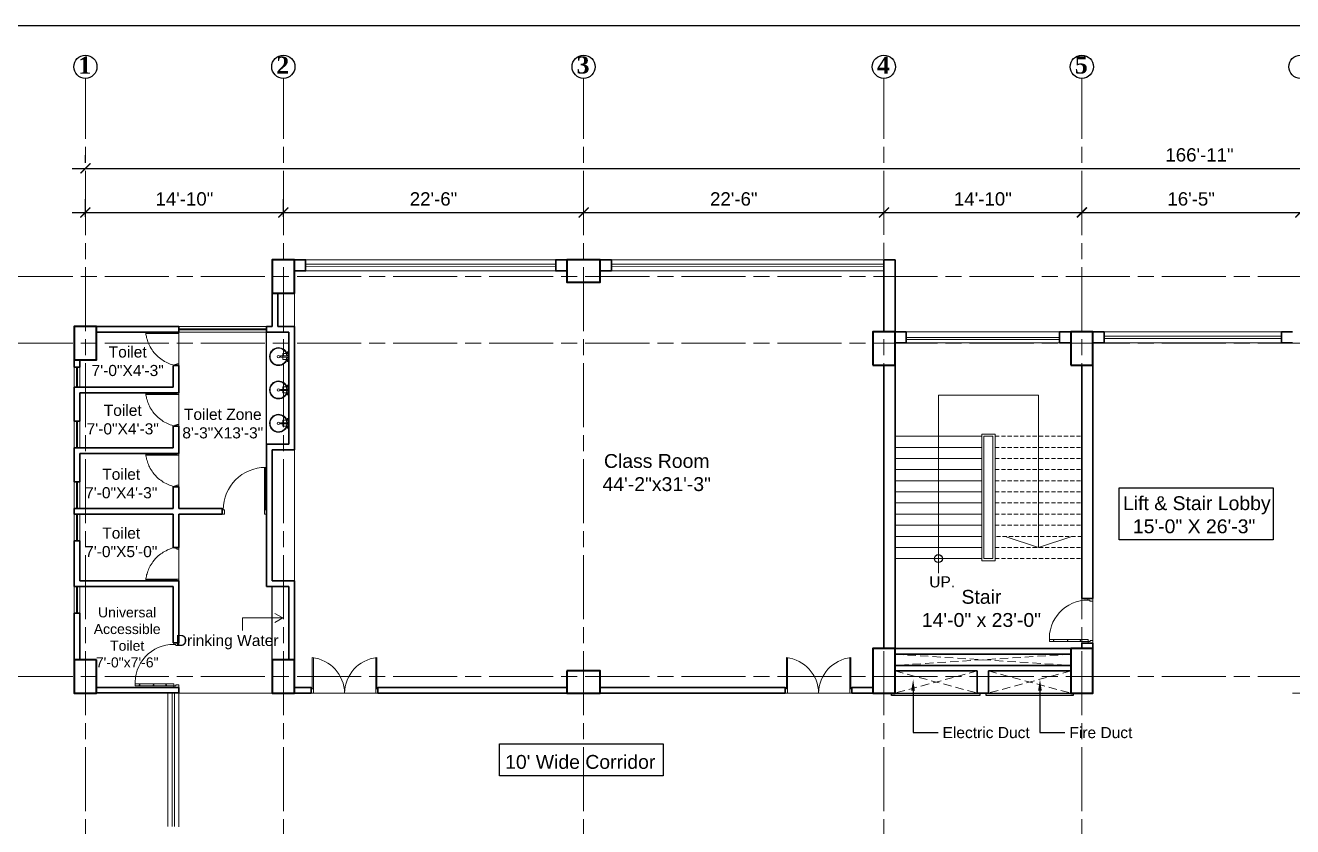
# Model space of a CAD drawing. Header units: inches. Extents: x -12 to 20935469, y -1604 to 24729220.
# Drawn here: x 20855962 to 20857101, y 24715172 to 24715893 of the extents above; entities that cross this region are included whole.
import ezdxf
from ezdxf import colors
from ezdxf.entities.mleader import LeaderData, LeaderLine
from ezdxf.math import Vec2, Vec3

# ---------------------------------------------------------------- set-up
doc = ezdxf.new("R2010")
doc.units = ezdxf.units.IN
doc.header["$LTSCALE"] = 0.03
doc.header["$MEASUREMENT"] = 0
doc.header["$PDMODE"] = 32
doc.header["$PDSIZE"] = 15
doc.linetypes.add('ACAD_ISO08W100', pattern=[36, 24, -3, 6, -3])
doc.linetypes.add('DASHED2', pattern=[0.375, 0.25, -0.125])
for name, color, linetype, lineweight in [('column', 1, 'Continuous', 40), ('Dim Line', 252, 'Continuous', 13), ('Door', 7, 'Continuous', 18), ('Dot', 253, 'Continuous', 0), ('Gas', 21, 'Continuous', 5), ('Glass Line', 252, 'Continuous', 9), ('Grid Line', 252, 'Continuous', 18), ('Hatch', 253, 'Continuous', 15), ('Main Wall', 7, 'Continuous', 30), ('RAIL', 23, 'Continuous', 13), ('STAIR', 46, 'Continuous', 15), ('TOILET FIXTURE', 142, 'Continuous', 5), ('wind.', 150, 'Continuous', 20)]:
    doc.layers.add(name, color=color, linetype=linetype, lineweight=lineweight)
doc.layers.add('FUR', color=251, linetype='Continuous')
doc.layers.add('TEXT', color=7, linetype='Continuous')
doc.styles.add('2', font='swisscl.ttf')
doc.styles.add('RomanS', font='arial.ttf', dxfattribs={"height": 12})
doc.styles.get("Standard").update_dxf_attribs({"font": 'timesbd.ttf'})
doc.dimstyles.new('Aec_Arch_I', dxfattribs={"dimscale": 96, "dimtxt": 12, "dimasz": 0.09375, "dimexe": 0.125, "dimexo": 0.125, "dimgap": 0.0625, "dimtad": 1, "dimdec": 0, "dimzin": 3, "dimdsep": 46, "dimlunit": 4, "dimtxsty": 'RomanS', "dimblk1": 'ARCHTICK', "dimblk2": 'ARCHTICK', "dimsah": 1, "dimcen": 0.09375, "dimdle": 0.125, "dimadec": 0, "dimazin": 0, "dimtfac": 0.75, "dimtdec": 0, "dimtmove": 2, "dimatfit": 3, "dimldrblk": 'ARCHTICK', "dimfxl": 1, "dimfrac": 1, "dimtolj": 1, "dimtzin": 0, "dimarcsym": 0})

# ---------------------------------------------------------------- blocks, each defined once
blk = doc.blocks.new('_ArchTick')
at = {"color": 0, "linetype": 'ByBlock', "lineweight": 35, "const_width": 0.15}
blk.add_lwpolyline([(-0.5, -0.5), (0.5, 0.5)], dxfattribs=at)
blk = doc.blocks.new('*D14')
at = {"layer": 'Defpoints', "color": 0, "transparency": 16777216}
for p in [(20831126.2792098, 24724578.16655627), (20830948.30879143, 24724562.26584816), (20831126.2792098, 24724562.26584816)]:
    blk.add_point(p, dxfattribs=at)
at = {"layer": 'Dim Line', "color": 0, "lineweight": -2, "transparency": 16777216}
for p, q in [((20830948.30879143, 24724574.26584816), (20830948.30879143, 24724590.16655627)), ((20831126.2792098, 24724574.26584816), (20831126.2792098, 24724590.16655627)), ((20830936.30879143, 24724578.16655627), (20831138.2792098, 24724578.16655627))]:
    blk.add_line(p, q, dxfattribs=at)
at = {"layer": 'Dim Line', "color": 0, "lineweight": -2, "transparency": 16777216, "xscale": 9, "yscale": 9, "zscale": 9, "rotation": 180}
blk.add_blockref('_ArchTick', (20830948.30879143, 24724578.16655627), dxfattribs=at)
at = {"layer": 'Dim Line', "color": 0, "lineweight": -2, "transparency": 16777216, "xscale": 9, "yscale": 9, "zscale": 9}
blk.add_blockref('_ArchTick', (20831126.2792098, 24724578.16655627), dxfattribs=at)
at = {"layer": 'Dim Line', "color": 0, "transparency": 16777216, "insert": (20831037.29400062, 24724590.29343212), "char_height": 12, "attachment_point": 5, "style": 'RomanS'}
blk.add_mtext('\\A1;14\'-10"', dxfattribs=at)
blk = doc.blocks.new('*D7')
at = {"layer": 'Defpoints', "color": 0, "transparency": 16777216}
for p in [(20831396.27940053, 24724578.16655627), (20831396.27940053, 24724578.16655627), (20831126.2792098, 24724562.26584816)]:
    blk.add_point(p, dxfattribs=at)
at = {"layer": 'Dim Line', "color": 0, "lineweight": -2, "transparency": 16777216}
for p, q in [((20831126.2792098, 24724574.26584816), (20831126.2792098, 24724590.16655627)), ((20831114.2792098, 24724578.16655627), (20831408.27940053, 24724578.16655627))]:
    blk.add_line(p, q, dxfattribs=at)
at = {"layer": 'Dim Line', "color": 0, "lineweight": -2, "transparency": 16777216, "xscale": 9, "yscale": 9, "zscale": 9, "rotation": 180}
blk.add_blockref('_ArchTick', (20831126.2792098, 24724578.16655627), dxfattribs=at)
at = {"layer": 'Dim Line', "color": 0, "lineweight": -2, "transparency": 16777216, "xscale": 9, "yscale": 9, "zscale": 9}
blk.add_blockref('_ArchTick', (20831396.27940053, 24724578.16655627), dxfattribs=at)
at = {"layer": 'Dim Line', "color": 0, "transparency": 16777216, "insert": (20831261.27930516, 24724590.29343212), "char_height": 12, "attachment_point": 5, "style": 'RomanS'}
blk.add_mtext('\\A1;22\'-6"', dxfattribs=at)
blk = doc.blocks.new('*D8')
at = {"layer": 'Defpoints', "color": 0, "transparency": 16777216}
for p in [(20831396.27940053, 24724578.16655627), (20831666.2795913, 24724578.16655627), (20831666.2795913, 24724578.16655627)]:
    blk.add_point(p, dxfattribs=at)
at = {"layer": 'Dim Line', "color": 0, "lineweight": -2, "transparency": 16777216}
blk.add_line((20831384.27940053, 24724578.16655627), (20831678.2795913, 24724578.16655627), dxfattribs=at)
at = {"layer": 'Dim Line', "color": 0, "lineweight": -2, "transparency": 16777216, "xscale": 9, "yscale": 9, "zscale": 9, "rotation": 180}
blk.add_blockref('_ArchTick', (20831396.27940053, 24724578.16655627), dxfattribs=at)
at = {"layer": 'Dim Line', "color": 0, "lineweight": -2, "transparency": 16777216, "xscale": 9, "yscale": 9, "zscale": 9}
blk.add_blockref('_ArchTick', (20831666.2795913, 24724578.16655627), dxfattribs=at)
at = {"layer": 'Dim Line', "color": 0, "transparency": 16777216, "insert": (20831531.27949591, 24724590.29343212), "char_height": 12, "attachment_point": 5, "style": 'RomanS'}
blk.add_mtext('\\A1;22\'-6"', dxfattribs=at)
blk = doc.blocks.new('*D9')
at = {"layer": 'Defpoints', "color": 0, "transparency": 16777216}
for p in [(20831666.2795913, 24724578.16655627), (20831844.25000967, 24724578.16655627), (20831844.25000967, 24724578.16655627)]:
    blk.add_point(p, dxfattribs=at)
at = {"layer": 'Dim Line', "color": 0, "lineweight": -2, "transparency": 16777216}
blk.add_line((20831654.2795913, 24724578.16655627), (20831856.25000967, 24724578.16655627), dxfattribs=at)
at = {"layer": 'Dim Line', "color": 0, "lineweight": -2, "transparency": 16777216, "xscale": 9, "yscale": 9, "zscale": 9, "rotation": 180}
blk.add_blockref('_ArchTick', (20831666.2795913, 24724578.16655627), dxfattribs=at)
at = {"layer": 'Dim Line', "color": 0, "lineweight": -2, "transparency": 16777216, "xscale": 9, "yscale": 9, "zscale": 9}
blk.add_blockref('_ArchTick', (20831844.25000967, 24724578.16655627), dxfattribs=at)
at = {"layer": 'Dim Line', "color": 0, "transparency": 16777216, "insert": (20831755.26480048, 24724590.29343212), "char_height": 12, "attachment_point": 5, "style": 'RomanS'}
blk.add_mtext('\\A1;14\'-10"', dxfattribs=at)
blk = doc.blocks.new('*D21')
at = {"layer": 'Defpoints', "color": 0, "transparency": 16777216}
for p in [(20831844.25000967, 24724578.16655627), (20832040.77920983, 24724578.16655627), (20832040.77920983, 24724578.16655627)]:
    blk.add_point(p, dxfattribs=at)
at = {"layer": 'Dim Line', "color": 0, "lineweight": -2, "transparency": 16777216}
for p, q in [((20831832.25000967, 24724578.16655627), (20832052.77920983, 24724578.16655627)), ((20831844.25000967, 24724566.16655627), (20831844.25000967, 24724566.16655627)), ((20832040.77920983, 24724566.16655627), (20832040.77920983, 24724566.16655627))]:
    blk.add_line(p, q, dxfattribs=at)
at = {"layer": 'Dim Line', "color": 0, "lineweight": -2, "transparency": 16777216, "xscale": 9, "yscale": 9, "zscale": 9, "rotation": 180}
blk.add_blockref('_ArchTick', (20831844.25000967, 24724578.16655627), dxfattribs=at)
at = {"layer": 'Dim Line', "color": 0, "lineweight": -2, "transparency": 16777216, "xscale": 9, "yscale": 9, "zscale": 9}
blk.add_blockref('_ArchTick', (20832040.77920983, 24724578.16655627), dxfattribs=at)
at = {"layer": 'Dim Line', "color": 0, "transparency": 16777216, "insert": (20831942.51460975, 24724590.29343212), "char_height": 12, "attachment_point": 5, "style": 'RomanS'}
blk.add_mtext('\\A1;16\'-5"', dxfattribs=at)
blk = doc.blocks.new('*D22')
at = {"layer": 'Defpoints', "color": 0, "transparency": 16777216}
for p in [(20832040.77920983, 24724578.16655627), (20832166.78192559, 24724578.16655627), (20832166.78192559, 24724578.16655626)]:
    blk.add_point(p, dxfattribs=at)
at = {"layer": 'Dim Line', "color": 0, "lineweight": -2, "transparency": 16777216}
for p, q in [((20832028.77920983, 24724578.16655626), (20832178.78192559, 24724578.16655626)), ((20832040.77920983, 24724566.16655627), (20832040.77920983, 24724566.16655626)), ((20832166.78192559, 24724566.16655627), (20832166.78192559, 24724566.16655626))]:
    blk.add_line(p, q, dxfattribs=at)
at = {"layer": 'Dim Line', "color": 0, "lineweight": -2, "transparency": 16777216, "xscale": 9, "yscale": 9, "zscale": 9, "rotation": 180}
blk.add_blockref('_ArchTick', (20832040.77920983, 24724578.16655626), dxfattribs=at)
at = {"layer": 'Dim Line', "color": 0, "lineweight": -2, "transparency": 16777216, "xscale": 9, "yscale": 9, "zscale": 9}
blk.add_blockref('_ArchTick', (20832166.78192559, 24724578.16655626), dxfattribs=at)
at = {"layer": 'Dim Line', "color": 0, "transparency": 16777216, "insert": (20832103.78056771, 24724590.29343211), "char_height": 12, "attachment_point": 5, "style": 'RomanS'}
blk.add_mtext('\\A1;10\'-6"', dxfattribs=at)
blk = doc.blocks.new('*D13')
at = {"layer": 'Defpoints', "color": 0, "transparency": 16777216}
for p in [(20832951.75234396, 24724617.81282169), (20830948.30879143, 24724610.74819624), (20832951.75234396, 24724610.74819624)]:
    blk.add_point(p, dxfattribs=at)
at = {"layer": 'Dim Line', "color": 0, "lineweight": -2, "transparency": 16777216}
for p, q in [((20830948.30879143, 24724622.74819624), (20830948.30879143, 24724629.81282169)), ((20832951.75234396, 24724622.74819624), (20832951.75234396, 24724629.81282169)), ((20830936.30879143, 24724617.81282169), (20832963.75234396, 24724617.81282169))]:
    blk.add_line(p, q, dxfattribs=at)
at = {"layer": 'Dim Line', "color": 0, "lineweight": -2, "transparency": 16777216, "xscale": 9, "yscale": 9, "zscale": 9, "rotation": 180}
blk.add_blockref('_ArchTick', (20830948.30879143, 24724617.81282169), dxfattribs=at)
at = {"layer": 'Dim Line', "color": 0, "lineweight": -2, "transparency": 16777216, "xscale": 9, "yscale": 9, "zscale": 9}
blk.add_blockref('_ArchTick', (20832951.75234396, 24724617.81282169), dxfattribs=at)
at = {"layer": 'Dim Line', "color": 0, "transparency": 16777216, "insert": (20831950.03056769, 24724629.93969755), "char_height": 12, "attachment_point": 5, "style": 'RomanS'}
blk.add_mtext('\\A1;166\'-11"', dxfattribs=at)
blk = doc.blocks.new('A$C36295410')
at = {"layer": 'Door'}
for p, q in [((0.9999989662828739, 3.999999464715074), (0.9999989662828739, 31.99999946471507)), ((1.999998966282874, -5.352849257178605e-07), (1.999998966282874, 31.98213662398211)), ((57.99999896628287, -5.352849257178605e-07), (57.99999896628287, 31.98213662398211)), ((58.99999896628287, 3.999999464715074), (58.99999896628287, 31.99999946471507)), ((0.9999989662828739, 4.999999464715074), (-1.033717126119882e-06, 4.999999464715074)), ((1.999998966282874, 3.999999464715074), (0.9999989662824191, 3.999999464715074)), ((57.99999896628287, 3.999999464715074), (58.99999896628287, 3.999999464715074)), ((58.99999896628287, 4.999999464715074), (59.99999896628287, 4.999999464715074)), ((1.999998966282874, -5.352849257178605e-07), (-1.033717126119882e-06, -5.352849257178605e-07)), ((57.99999896628287, -5.352849257178605e-07), (59.99999896628287, -5.352849257178605e-07))]:
    blk.add_line(p, q, dxfattribs=at)
for centre, radius, start, end in [((-2.525154211056361, -0.3352956022481521), 32.52688137512273, 0.590629401232551, 83.77825723032326), ((62.52515214360983, -0.3352956022372382), 32.52688137511065, 96.22174276965781, 179.4093705987648)]:
    blk.add_arc(centre, radius, start, end, dxfattribs=at)
blk = doc.blocks.new('Door_45')
at = {"layer": 'Door'}
for p, q in [((1.499446089358273, 4.966720660065755), (1.499446089358273, 43.96672066006575)), ((1.499446089358273, 40.02726910408236), (2.249446089358273, 40.02726910408236)), ((2.249446089358273, 40.02726910408236), (2.249446089358273, 39.52726910408236)), ((2.249446089358273, 39.52726910408236), (2.749446089591103, 39.52726910408236)), ((2.749446089591103, 39.52726910408236), (2.749446089591103, 40.02726910408236)), ((2.749446089591103, 40.02726910408236), (3.499446089358273, 40.02726910408236)), ((3.499446089358273, 44.03189280286006), (3.499446089358273, 4.966720660065755)), ((1.499446089358273, 25.76575365659081), (2.249446089358273, 25.76575365659081)), ((2.249446089358273, 25.76575365659081), (2.249446089358273, 25.26575365659081)), ((2.749446089591103, 25.76575365659081), (3.499446089358273, 25.76575365659081)), ((2.749446089591103, 25.26575365659081), (2.749446089591103, 25.76575365659081)), ((2.249446089358273, 25.26575365659081), (2.749446089591103, 25.26575365659081)), ((2.249446089358273, 12.56961937076411), (2.249446089358273, 13.06961937076411)), ((2.249446089358273, 13.06961937076411), (2.749446089591103, 13.06961937076411)), ((2.749446089591103, 13.06961937076411), (2.749446089591103, 12.56961937076411)), ((-0.0005539106417273842, -0.03327933993424503), (-0.0005539106417273842, 4.966720660065755)), ((-0.0005539106417273842, 4.966720660065755), (1.499446089358273, 4.966720660065755)), ((1.499446089358273, 12.56961937076411), (2.249446089358273, 12.56961937076411)), ((3.499446089358273, 4.966720660065755), (1.499446089358273, 4.966720660065755)), ((1.499446089358273, 4.966720660065755), (1.499446089358273, 2.966720660065755)), ((1.499446089358273, 2.966720660065755), (2.499446089358273, 2.966720660065755)), ((2.499446089358273, 2.966720660065755), (2.499446089358273, -0.03327933993424503)), ((2.749446089591103, 12.56961937076411), (3.499446089358273, 12.56961937076411)), ((42.5, 3), (42.5, -0.03327933993424503)), ((43.5, 3), (42.5, 3)), ((45.00000000023283, 5), (43.5, 5)), ((43.5, 5), (43.5, 3)), ((45.00000000023283, -0.03327933993424503), (45.00000000023283, 5)), ((2.499446089358273, -0.03327933993424503), (-0.0005539106417273842, -0.03327933993424503)), ((42.5, -0.03327933993424503), (45.00000000023283, -0.03327933993424503))]:
    blk.add_line(p, q, dxfattribs=at)
blk.add_arc((4.660651951731928, 5.255392092920653), 38.84018771759182, 359.6232511897165, 94.66847186469465, dxfattribs=at)
blk = doc.blocks.new('sssss-flat-876')
at = {"layer": 'Door', "linetype": 'Continuous', "ltscale": 3}
blk.add_line((3666.524641621392, 84027.20039844685), (3666.524641621392, 84055.73698381262), dxfattribs=at)
at = {"layer": 'Door', "linetype": 'Continuous', "ltscale": 3, "extrusion": (-7.215265806451099e-09, -3.356244729906973e-18, 1)}
for points, elevation in [([(3666.524641621392, 84057.20039844685), (3666.524641621392, 84055.7369838127), (3668.353909914149, 84055.73698381268), (3668.353909914149, 84056.46869112973), (3670.183178206673, 84056.46869112976), (3670.183178206673, 84057.20039844688)], -2.645495015731816e-05), ([(3668.353909914149, 84055.73698381268), (3696.158787962748, 84055.73698381273), (3696.158787962748, 84056.46869112982), (3668.353909914149, 84056.46869112956)], -2.646814881427536e-05)]:
    blk.add_lwpolyline(points, close=True, dxfattribs=dict(at, elevation=elevation))
at = {"layer": 'Door', "linetype": 'Continuous', "ltscale": 3, "flags": 128}
blk.add_lwpolyline([(3670.183178209001, 84027.20039844661, 0.04096003839332348), (3675.473761518253, 84028.8955189219, 0.08249638684257277), (3684.92584202881, 84034.77633821729, 0.05218730031938641), (3689.721451750025, 84039.97248090911, 0.04398833922187529), (3692.855049753096, 84045.047753547, 0.03657129103577791), (3694.751170299016, 84049.63311906598, 0.034751479123949), (3695.9156375397, 84054.20272462314, 0.01143537355723267), (3696.158787962981, 84055.73698381265)], format="xyb", dxfattribs=at)
at = {"layer": 'Door', "linetype": 'Continuous', "ltscale": 3}
blk.add_lwpolyline([(3666.524641623953, 84027.20039844679), (3666.524641623953, 84028.66381308093), (3668.353909916477, 84028.66381308093), (3668.353909916477, 84027.93210576387), (3670.183178209234, 84027.93210576382), (3670.183178209234, 84027.2003984467)], close=True, dxfattribs=at)
blk = doc.blocks.new('7-flat-72')
at = {"layer": 'Glass Line', "color": 8, "ltscale": 20}
for p, q in [((-64475.47473717644, 376966.6120190895), (-64476.55473715696, 376966.6118137227)), ((-64476.55336804548, 376959.4118138514), (-64476.55473715696, 376966.6118137227)), ((-64475.47336806497, 376959.4120192182), (-64475.47473717644, 376966.6120190895)), ((-64478.71357337362, 376960.4914030989), (-64480.33357334463, 376960.4910950488)), ((-64480.33338851458, 376959.5190950661), (-64480.33357334463, 376960.4910950488)), ((-64478.71338854358, 376959.5194031161), (-64480.33338851458, 376959.5190950661)), ((-64478.71336800698, 376959.4114031181), (-64480.33336797799, 376959.411095068)), ((-64480.33329952252, 376959.0510950745), (-64480.33336797799, 376959.411095068)), ((-64478.71329955151, 376959.0514031246), (-64480.33329952252, 376959.0510950745)), ((-64480.27590274997, 376959.5191059972), (-64480.27608758002, 376960.49110598)), ((-64480.15336798131, 376959.4111292958), (-64480.15338851791, 376959.5191292939)), ((-64480.14656623453, 376959.5191305911), (-64480.14675106457, 376960.4911305739)), ((-64479.91663178266, 376959.5191743142), (-64479.91681661271, 376960.4911742969)), ((-64479.5233885292, 376959.5192490911), (-64479.52357335924, 376960.4912490739)), ((-64479.13014527573, 376959.519323868), (-64479.13033010578, 376960.4913238508)), ((-64478.90021082386, 376959.5193675911), (-64478.90039565391, 376960.4913675738)), ((-64478.89336800366, 376959.4113688903), (-64478.89338854048, 376959.5193688883)), ((-64478.77087430842, 376959.519392185), (-64478.77105913847, 376960.4913921678)), ((-64478.71338854358, 376959.5194031161), (-64478.71357337362, 376960.4914030989)), ((-64478.71329955151, 376959.0514031246), (-64478.71336800698, 376959.4114031181)), ((-64475.11336807138, 376959.4120876737), (-64476.91336803907, 376959.4117453959)), ((-64476.9132995836, 376959.0517454025), (-64476.91336803907, 376959.4117453959)), ((-64475.11329961568, 376959.0520876803), (-64476.9132995836, 376959.0517454025)), ((-64475.11329961568, 376959.0520876803), (-64475.11336807138, 376959.4120876737)), ((-64473.31357347011, 376960.4924299325), (-64471.6935734991, 376960.4927379825)), ((-64473.31338864006, 376959.5204299497), (-64473.31357347011, 376960.4924299325)), ((-64473.31338864006, 376959.5204299497), (-64471.69338866905, 376959.5207379998)), ((-64473.31336810347, 376959.4124299516), (-64471.69336813246, 376959.4127380017)), ((-64473.313299648, 376959.0524299581), (-64473.31336810347, 376959.4124299516)), ((-64473.313299648, 376959.0524299581), (-64471.69329967699, 376959.0527380082)), ((-64473.25590287545, 376959.5204408808), (-64473.25608770549, 376960.4924408636)), ((-64473.13336810679, 376959.4124641794), (-64473.13338864339, 376959.5204641775)), ((-64473.12656636001, 376959.5204654748), (-64473.12675119005, 376960.4924654575)), ((-64472.89663190814, 376959.5205091978), (-64472.89681673818, 376960.4925091806)), ((-64472.50338865467, 376959.5205839747), (-64472.50357348472, 376960.4925839575)), ((-64472.11014540121, 376959.5206587517), (-64472.11033023125, 376960.4926587344)), ((-64471.88021094934, 376959.5207024747), (-64471.88039577939, 376960.4927024575)), ((-64471.87336812937, 376959.4127037739), (-64471.87338866596, 376959.520703772)), ((-64471.7508744339, 376959.5207270686), (-64471.75105926394, 376960.4927270514)), ((-64471.69338866905, 376959.5207379998), (-64471.6935734991, 376960.4927379825)), ((-64471.69329967699, 376959.0527380082), (-64471.69336813246, 376959.4127380017))]:
    blk.add_line(p, q, dxfattribs=at)
blk.add_circle((-64476.01507698372, 376968.3989757138, -1.853074723067108e-05), 1.08, dxfattribs=at)
for radius, start, end in [(8.100000000000003, 273.8334487619164, 266.1883413272574), (7.545122013573683, 274.1150294939762, 265.9067605931115)]:
    blk.add_arc((-64476.01507698372, 376968.3989757138, -1.853074723067108e-05), radius, start, end, dxfattribs=at)
blk = doc.blocks.new('SFSFSFS-flat-72')
at = {"layer": 'TOILET FIXTURE', "ltscale": 0.2}
blk.add_lwpolyline([(-3918.473113942891, -3608.103407361705), (-3918.474140776554, -3602.703407459237), (-3923.874140679603, -3602.704434292842), (-3923.873113845708, -3608.104434195251)], close=True, dxfattribs=at)
at = {"layer": 'TOILET FIXTURE', "ltscale": 20}
blk.add_blockref('7-flat-72', (60554.84018570464, -380567.1558373197), dxfattribs=at)
blk = doc.blocks.new('$D40')
at = {"layer": 'Door'}
for p, q in [((1, 4), (1, 42)), ((2, 0), (2, 41.98683982644525)), ((1, 5), (0, 5)), ((2, 0), (0, 0)), ((2, 4), (1, 4)), ((39, 4), (38, 4)), ((38, 4), (38, 0)), ((40, 0), (38, 0)), ((40, 5), (38.98683982644525, 5)), ((39, 5), (39, 4))]:
    blk.add_line(p, q, dxfattribs=at)
blk.add_arc((1, 4), 38, 0, 89.99999999999999, dxfattribs=at)
blk = doc.blocks.new('fff')
at = {"layer": 'Grid Line', "color": 252, "linetype": 'ACAD_ISO08W100', "lineweight": 9, "ltscale": 80, "true_color": 0x939598}
for p, q in [((20830948.30879143, 24723521.10155122), (20830948.30879143, 24724698.78124316)), ((20831126.2792098, 24723521.10975568), (20831126.2792098, 24724698.78944762)), ((20831396.27940053, 24723521.10975705), (20831396.27940053, 24724698.789449)), ((20831666.2795913, 24723521.12176201), (20831666.2795913, 24724698.80145396)), ((20831844.25000966, 24723521.10155122), (20831844.25000967, 24724698.78124316)), ((20833096.94929376, 24724520.60832043), (20830726.1474328, 24724520.60832043)), ((20833096.94929376, 24724460.61652489), (20830726.1474328, 24724460.61652489)), ((20833096.94929376, 24724160.74613542), (20830726.1474328, 24724160.74613542))]:
    blk.add_line(p, q, dxfattribs=at)
at = {"layer": 'Dim Line'}
for base, p1, p2, picture, middle in [((20832951.75234396, 24724617.81282169), (20830948.30879143, 24724610.74819624), (20832951.75234396, 24724610.74819624), '*D13', (20831950.03056769, 24724629.93969755)), ((20831126.2792098, 24724578.16655627), (20830948.30879143, 24724562.26584816), (20831126.2792098, 24724562.26584816), '*D14', (20831037.29400062, 24724590.29343212)), ((20831396.27940053, 24724578.16655627), (20831126.2792098, 24724562.26584816), (20831396.27940053, 24724578.16655627), '*D7', (20831261.27930516, 24724590.29343212)), ((20831666.2795913, 24724578.16655627), (20831396.27940053, 24724578.16655627), (20831666.2795913, 24724578.16655627), '*D8', (20831531.27949591, 24724590.29343212)), ((20831844.25000967, 24724578.16655627), (20831666.2795913, 24724578.16655627), (20831844.25000967, 24724578.16655627), '*D9', (20831755.26480048, 24724590.29343212)), ((20832040.77920983, 24724578.16655627), (20831844.25000967, 24724578.16655627), (20832040.77920983, 24724578.16655627), '*D21', (20831942.51460975, 24724590.29343212)), ((20832166.78192559, 24724578.16655626), (20832040.77920983, 24724578.16655627), (20832166.78192559, 24724578.16655627), '*D22', (20832103.78056771, 24724590.29343211))]:
    dim = blk.add_linear_dim(base=base, p1=p1, p2=p2, dimstyle='Aec_Arch_I', dxfattribs=at)
    dim.commit()
    dim.dimension.update_dxf_attribs({"geometry": picture, "text_midpoint": middle})

msp = doc.modelspace()

# ---------------------------------------------------------------- linework, layer by layer
for p, q in [((20856178.96176537, 24715515.70653787), (20856178.9617654, 24715616.66801684)), ((20856183.96176539, 24715321.7826271), (20856183.96176539, 24715387.8208321)), ((20856094.96266252, 24715296.97801086), (20856099.96266252, 24715296.97801086))]:
    msp.add_line(p, q)
for points in [[(20856945.39761521, 24715476.57928177), (20857083.93215689, 24715476.57928177), (20857083.93215689, 24715429.55727451), (20856945.39761521, 24715429.55727451)], [(20856740.88788776, 24715291.79764685), (20856820.17813533, 24715291.79764685), (20856820.17813533, 24715289.79762644), (20856740.88788776, 24715289.79762644)], [(20856825.95613052, 24715291.79764685), (20856904.18743895, 24715291.79764685), (20856904.18743895, 24715289.79762644), (20856825.95613052, 24715289.79762644)], [(20856388.31088301, 24715246.03885199), (20856535.42119822, 24715246.03885199), (20856535.42119822, 24715217.44020187), (20856388.31088301, 24715217.44020187)]]:
    msp.add_lwpolyline(points, close=True)
msp.add_circle((20856782.9499355, 24715412.83890409), 3.60517880693078)
at = {"layer": 'column', "lineweight": 40, "ltscale": 20}
for points in [[(20856203.96176871, 24715681.66801684), (20856183.96176871, 24715681.66801684), (20856183.9617654, 24715651.66801684), (20856203.9617654, 24715651.66801684)], [(20856448.98279776, 24715681.63712814), (20856448.98279776, 24715661.63712814), (20856478.98279776, 24715661.63712483), (20856478.98279776, 24715681.63712483)], [(20856025.99135034, 24715621.66801684), (20856005.99135034, 24715621.66801684), (20856005.99135034, 24715591.66801684), (20856025.99135034, 24715591.66801684)], [(20856723.96434485, 24715586.83890411), (20856743.96434485, 24715586.83890411), (20856743.96434485, 24715616.83890411), (20856723.96434485, 24715616.83890411)], [(20856901.93514476, 24715586.8389041), (20856921.93514476, 24715586.8389041), (20856921.93514476, 24715616.8389041), (20856901.93514476, 24715616.8389041)], [(20856723.96434486, 24715291.79764686), (20856743.96434486, 24715291.79764686), (20856743.96494141, 24715331.79764684), (20856723.96494141, 24715331.79764684)], [(20856901.93525558, 24715291.79762765), (20856921.93525558, 24715291.79762765), (20856921.93517004, 24715331.79762765), (20856901.93517004, 24715331.79762765)], [(20856025.99135031, 24715321.80583184), (20856005.99135031, 24715321.80583184), (20856005.99135031, 24715291.80583184), (20856025.99135031, 24715291.80583184)], [(20856203.96176539, 24715321.7826271), (20856183.96176539, 24715321.7826271), (20856183.96176868, 24715291.80583184), (20856203.96176868, 24715291.80583184)], [(20856448.99440065, 24715311.78991427), (20856448.99440065, 24715291.78991427), (20856478.97119592, 24715291.78991756), (20856478.97119592, 24715311.78991756)]]:
    msp.add_lwpolyline(points, close=True, dxfattribs=at)
at = {"layer": 'Defpoints'}
msp.add_lwpolyline([(20855761.46064768, 24715892.54648811), (20858200.32724157, 24715892.54648811), (20858200.32724157, 24714434.01712179), (20855761.46064768, 24714434.01712179)], close=True, dxfattribs=at)
at = {"layer": 'Dot', "linetype": 'DASHED2', "lineweight": 0, "ltscale": 1000}
for p, q in [((20856743.96494141, 24715326.79764684), (20856901.93520212, 24715316.79764684)), ((20856901.93518073, 24715326.79764684), (20856743.96494141, 24715316.79764684)), ((20856817.95039678, 24715311.79764684), (20856743.96434486, 24715291.79764686)), ((20856743.96494141, 24715311.79764684), (20856817.95039678, 24715291.79764686)), ((20856827.95039678, 24715311.79764684), (20856901.93525558, 24715291.79762765)), ((20856901.93521281, 24715311.79762765), (20856827.95039678, 24715291.79764686))]:
    msp.add_line(p, q, dxfattribs=at)
at = {"layer": 'Gas', "color": 0, "lineweight": 5}
for points in [[(20856833.93514468, 24715410.83890409), (20856821.93514468, 24715410.83890409), (20856821.93514468, 24715524.83890409), (20856833.93514468, 24715524.83890409)], [(20856831.93514468, 24715412.83890409), (20856823.93514468, 24715412.83890409), (20856823.93514468, 24715522.83890409), (20856831.93514468, 24715522.83890409)]]:
    msp.add_lwpolyline(points, close=True, dxfattribs=at)
at = {"layer": 'Hatch', "lineweight": 5}
for p, q in [((20856203.96176539, 24715621.66802305), (20856203.96176539, 24715651.65501468)), ((20856203.96176539, 24715392.8208321), (20856203.96176536, 24715510.70653786))]:
    msp.add_line(p, q, dxfattribs=at)
at = {"layer": 'Hatch'}
for p, q in [((20856921.93525536, 24715291.90000129), (20856921.93256857, 24715606.83890383)), ((20856099.98350083, 24715291.89824346), (20856921.93525536, 24715291.90000129)), ((20857101.46176885, 24715291.79762765), (20857935.46359068, 24715291.79762765))]:
    msp.add_line(p, q, dxfattribs=at)
at = {"layer": 'Main Wall', "lineweight": 30}
for p, q in [((20856733.96434485, 24715681.63712311), (20856743.96434485, 24715681.63712304)), ((20856733.96434485, 24715616.83890411), (20856733.96434485, 24715681.63712312)), ((20856743.96434485, 24715616.8389041), (20856743.96434485, 24715681.63712304)), ((20856183.9617654, 24715621.66802236), (20856183.9617654, 24715651.6680185)), ((20856188.9617654, 24715621.66802253), (20856188.9617654, 24715651.6680185)), ((20856733.96434485, 24715635.6834601), (20856733.97736919, 24715635.6834614)), ((20856733.96434485, 24715629.68346007), (20856733.97796869, 24715629.68346143)), ((20856025.99135034, 24715621.66801684), (20856099.96266235, 24715621.66801943)), ((20856025.99135034, 24715616.66801683), (20856099.96266253, 24715616.66801683)), ((20856099.96266253, 24715616.66801683), (20856099.96266235, 24715621.66801943)), ((20856178.96176523, 24715621.66802219), (20856183.9617654, 24715621.66802236)), ((20856178.9617654, 24715616.66801684), (20856178.96176522, 24715621.66802218)), ((20856178.96176539, 24715616.66801684), (20856198.9617654, 24715616.66801684)), ((20856188.9617654, 24715621.66802253), (20856203.96176539, 24715621.66802305)), ((20856198.96176539, 24715515.70653787), (20856198.9617654, 24715616.66801684)), ((20856203.96176539, 24715510.70653787), (20856203.96176539, 24715621.66802305)), ((20856743.96494141, 24715331.79764684), (20856743.96434486, 24715606.83890409)), ((20856005.99135034, 24715585.05228862), (20856005.99135034, 24715591.66801685)), ((20856094.96266252, 24715586.66801683), (20856099.96266252, 24715586.66801683)), ((20856094.96266252, 24715586.66801683), (20856094.96266252, 24715567.05228861)), ((20856733.96434485, 24715331.79764684), (20856733.96434485, 24715586.83890411)), ((20856911.9348931, 24715586.8389041), (20856911.93521137, 24715376.79812001)), ((20856921.93514476, 24715586.8389041), (20856921.93478055, 24715376.79812001)), ((20856094.96266252, 24715567.05228861), (20856005.99135034, 24715567.05228861)), ((20856005.99135034, 24715536.43656037), (20856005.99135034, 24715567.05228862)), ((20856099.96266252, 24715562.05228861), (20856010.99135034, 24715562.05228861)), ((20856094.96266252, 24715532.05228861), (20856094.96266252, 24715512.43656037)), ((20856099.96266252, 24715532.05228861), (20856094.96266252, 24715532.05228861)), ((20856094.96266252, 24715512.43656037), (20856005.99135034, 24715512.43656037)), ((20856005.99135034, 24715481.8208321), (20856005.99135034, 24715512.43656037)), ((20856178.96176538, 24715457.8208321), (20856178.96176538, 24715515.70653787)), ((20856178.96176538, 24715515.70653787), (20856198.96176539, 24715515.70653787)), ((20856099.96266252, 24715507.43656037), (20856010.99135034, 24715507.43656037)), ((20856010.99135034, 24715507.43656037), (20856010.99135034, 24715481.8208321)), ((20856183.96176538, 24715392.8208321), (20856183.96176537, 24715510.70653787)), ((20856183.96176537, 24715510.70653787), (20856203.96176539, 24715510.70653787)), ((20856005.99135034, 24715481.8208321), (20856010.99135034, 24715481.8208321)), ((20856099.96266252, 24715477.43656037), (20856094.96266252, 24715477.43656037)), ((20856005.99135034, 24715457.82083209), (20856094.96266252, 24715457.82083209)), ((20856005.99135034, 24715452.8208321), (20856005.99135034, 24715457.8208321)), ((20856138.96176542, 24715452.82083209), (20856138.96176542, 24715457.82083209)), ((20856178.96176539, 24715387.8208321), (20856178.96176538, 24715457.8208321)), ((20856094.96266251, 24715452.82083209), (20856005.99135034, 24715452.82083209)), ((20856094.96266252, 24715422.82083209), (20856094.96266251, 24715452.82083209)), ((20856099.96266252, 24715422.82083209), (20856099.96266251, 24715452.8208321)), ((20856138.96176542, 24715452.82083209), (20856099.96266251, 24715452.82083209)), ((20856010.99135033, 24715428.8208321), (20856005.99135034, 24715428.8208321)), ((20856005.99135034, 24715387.8208321), (20856005.99135034, 24715428.8208321)), ((20856010.99135033, 24715428.8208321), (20856010.99135034, 24715392.8208321)), ((20856099.96266252, 24715422.82083209), (20856094.96266252, 24715422.82083209)), ((20856094.96266252, 24715387.82083209), (20856005.99135034, 24715387.8208321)), ((20856099.96266252, 24715392.8208321), (20856010.99135034, 24715392.82083209)), ((20856094.96266253, 24715336.97850322), (20856094.96266252, 24715387.82083209)), ((20856099.96266252, 24715336.97850322), (20856099.96266252, 24715392.8208321)), ((20856178.96176539, 24715387.8208321), (20856198.96176539, 24715387.8208321)), ((20856183.96176538, 24715392.8208321), (20856203.96176539, 24715392.8208321)), ((20856198.96176539, 24715321.79763068), (20856198.96176539, 24715387.8208321)), ((20856203.96176539, 24715321.79762902), (20856203.96176539, 24715392.8208321)), ((20856921.93478055, 24715376.79812001), (20856911.93521137, 24715376.79812001)), ((20856005.99135034, 24715321.79762738), (20856005.99135034, 24715363.8208321)), ((20856010.99135034, 24715363.8208321), (20856005.99135034, 24715363.8208321)), ((20856010.99135034, 24715363.8208321), (20856010.99135034, 24715321.79762738)), ((20856099.96266252, 24715336.97850322), (20856094.96266253, 24715336.97850322)), ((20856901.93585214, 24715331.79764684), (20856743.96494141, 24715331.79764684)), ((20856911.93524874, 24715336.79762765), (20856911.93525558, 24715331.79762765)), ((20856921.93476322, 24715336.79762765), (20856911.93524874, 24715336.79762765)), ((20856921.93476322, 24715336.79762765), (20856921.93476322, 24715331.79762765)), ((20856901.93585214, 24715326.79764684), (20856743.96494141, 24715326.79764684)), ((20856901.93585214, 24715316.79764684), (20856743.96494141, 24715316.79764684)), ((20856817.95039678, 24715311.79764684), (20856743.96494141, 24715311.79764684)), ((20856817.95039678, 24715311.79764684), (20856817.95039678, 24715291.79764685)), ((20856901.93585214, 24715311.79764684), (20856827.95039678, 24715311.79764684)), ((20856827.95039678, 24715311.79764684), (20856827.95039678, 24715291.79764685)), ((20856099.96266252, 24715296.97801086), (20856025.99211655, 24715296.97801086)), ((20856099.96266252, 24715296.97801086), (20856099.96266252, 24715291.95480615)), ((20856203.98309937, 24715296.77793212), (20856218.98309937, 24715296.77793212)), ((20856218.98309937, 24715296.77793212), (20856218.98309937, 24715291.77793212)), ((20856448.99440065, 24715296.7899401), (20856278.98309937, 24715296.78993849)), ((20856278.98309937, 24715296.78993849), (20856278.98309937, 24715291.78993849)), ((20856478.97119592, 24715296.78994294), (20856645.24880721, 24715296.78994061)), ((20856645.24880721, 24715291.78992137), (20856645.24880721, 24715296.78994061)), ((20856705.24880721, 24715296.78992934), (20856723.98260697, 24715296.78993953)), ((20856705.24880617, 24715291.78992987), (20856705.24880721, 24715296.78992934)), ((20856099.96266252, 24715291.95480615), (20856025.99135034, 24715291.95480614)), ((20856218.98309937, 24715291.77793212), (20856203.98309937, 24715291.77793212)), ((20856448.99440065, 24715291.78994011), (20856278.98309937, 24715291.78993849)), ((20856473.98280106, 24715291.78991701), (20856645.24880721, 24715291.78992137)), ((20856705.24880721, 24715291.78992933), (20856723.96434486, 24715291.79764686)), ((20856817.95039678, 24715291.79764685), (20856827.95039678, 24715291.79764685))]:
    msp.add_line(p, q, dxfattribs=at)
for points in [[(20856203.96176871, 24715681.66801684), (20856213.96176871, 24715681.66801684), (20856213.96348524, 24715671.63580758), (20856203.9617676, 24715671.63409625)], [(20856448.96195944, 24715681.66972787), (20856438.96195944, 24715681.66972787), (20856438.9602429, 24715671.63751861), (20856448.96196054, 24715671.63580728)], [(20856478.96195943, 24715681.66972787), (20856488.96195943, 24715681.66972787), (20856488.96367597, 24715671.63751861), (20856478.96195832, 24715671.63580728)], [(20856743.96176866, 24715616.83890383), (20856753.96176866, 24715616.83890383), (20856753.96176866, 24715606.83890383), (20856743.96176866, 24715606.84062136)], [(20856901.93256857, 24715616.83890383), (20856891.93256857, 24715616.83890383), (20856891.93256857, 24715606.83890383), (20856901.93256857, 24715606.83890383)], [(20856921.93256857, 24715616.83890383), (20856931.93256857, 24715616.83890383), (20856931.93256857, 24715606.83890383), (20856921.93256857, 24715606.83890383)], [(20857101.46176877, 24715616.83890383), (20857091.46176877, 24715616.83890383), (20857091.46176877, 24715606.83890383), (20857101.46176876, 24715606.83890383)], [(20856010.99135034, 24715585.05228862), (20856005.99135034, 24715585.05228862)], [(20856010.99135034, 24715591.66801685), (20856010.99135034, 24715585.05228862)], [(20856099.96266252, 24715586.66801683), (20856099.96266252, 24715562.05228861)], [(20856010.99135034, 24715562.05228862), (20856010.99135034, 24715536.43656037)], [(20856010.99135034, 24715536.43656037), (20856005.99135034, 24715536.43656037)], [(20856099.96266252, 24715532.05228861), (20856099.96266252, 24715507.43656037)], [(20856094.96266252, 24715477.43656037), (20856094.96266252, 24715457.82083209)], [(20856099.96266252, 24715477.43656037), (20856099.96266252, 24715457.82083209)], [(20856099.96266252, 24715457.82083209), (20856138.96176542, 24715457.82083209)]]:
    msp.add_lwpolyline(points, dxfattribs=at)
at = {"layer": 'RAIL', "lineweight": 9}
for p, q in [((20856782.9499355, 24715399.67648584), (20856782.9499355, 24715559.83890409)), ((20856782.9499355, 24715559.83890409), (20856872.93514467, 24715559.83890409)), ((20856872.93514467, 24715559.83890409), (20856872.93514468, 24715422.83890409)), ((20856842.93514468, 24715432.83890408), (20856872.93514467, 24715422.83890409)), ((20856872.93514467, 24715422.83890409), (20856902.93514467, 24715432.83890409))]:
    msp.add_line(p, q, dxfattribs=at)
at = {"layer": 'STAIR', "color": 32, "lineweight": 5}
for p, q in [((20856743.96472633, 24715522.83890409), (20856821.93514468, 24715522.83890409)), ((20856743.96472633, 24715512.8389041), (20856821.93514468, 24715512.83890409)), ((20856743.96472633, 24715502.8389041), (20856821.93514468, 24715502.83890409)), ((20856743.96472633, 24715492.83890409), (20856821.93514468, 24715492.83890409)), ((20856743.96472633, 24715482.83890409), (20856821.93514468, 24715482.83890409)), ((20856743.96472633, 24715472.83890409), (20856821.93514468, 24715472.83890409)), ((20856743.96472633, 24715462.83890409), (20856821.93514468, 24715462.83890409)), ((20856743.96472633, 24715452.8389041), (20856821.93514468, 24715452.83890409)), ((20856743.96472633, 24715442.8389041), (20856821.93514468, 24715442.83890409)), ((20856743.96472633, 24715432.83890409), (20856821.93514468, 24715432.83890409)), ((20856743.96472633, 24715422.83890409), (20856821.93514468, 24715422.83890409)), ((20856743.96472633, 24715412.83890409), (20856821.93514468, 24715412.83890409))]:
    msp.add_line(p, q, dxfattribs=at)
at = {"layer": 'STAIR', "color": 32, "linetype": 'DASHED2', "lineweight": 5, "ltscale": 500}
for p, q in [((20856833.93514468, 24715522.83890409), (20856911.93514467, 24715522.83890409)), ((20856833.93514468, 24715512.83890409), (20856911.93514467, 24715512.83890409)), ((20856833.93514468, 24715502.83890409), (20856911.93514467, 24715502.83890409)), ((20856833.93514468, 24715492.83890409), (20856911.93514467, 24715492.83890409)), ((20856833.93514468, 24715482.83890409), (20856911.93514467, 24715482.83890409)), ((20856833.93514468, 24715472.83890409), (20856911.93514467, 24715472.83890409)), ((20856833.93514468, 24715462.83890409), (20856911.93514467, 24715462.83890409)), ((20856833.93514468, 24715452.83890409), (20856911.93514467, 24715452.83890409)), ((20856833.93514468, 24715442.83890409), (20856911.93514467, 24715442.83890409)), ((20856911.93514467, 24715432.83890409), (20856833.93514468, 24715432.83890409)), ((20856851.93514468, 24715432.83890409), (20856911.93514467, 24715432.83890409)), ((20856833.93514468, 24715422.83890409), (20856911.93514467, 24715422.83890409)), ((20856833.93514468, 24715412.83890409), (20856911.93514467, 24715412.83890409))]:
    msp.add_line(p, q, dxfattribs=at)
at = {"layer": 'STAIR', "color": 253, "lineweight": 5}
for p, q in [((20856193.56453955, 24715359.51306593), (20856157.32833707, 24715359.51306593)), ((20856157.32833707, 24715359.51306593), (20856157.32833707, 24715348.27088246)), ((20856193.56453954, 24715359.51306593), (20856186.26163798, 24715363.54656173)), ((20856193.56453954, 24715359.51306593), (20856186.26163798, 24715355.47957013))]:
    msp.add_line(p, q, dxfattribs=at)
at = {"layer": 'TEXT'}
for centre in [(20856015.99135034, 24715855.25010711), (20856193.96176871, 24715855.25831157), (20856463.96195943, 24715855.25831295), (20856733.9621502, 24715855.2703179), (20856911.93256857, 24715855.25010711), (20857108.46176874, 24715855.25010711)]:
    msp.add_circle(centre, 10.41737199201306, dxfattribs=at)
at = {"layer": 'wind.', "lineweight": 5}
for p, q in [((20856438.96195944, 24715681.66973118), (20856213.96176841, 24715681.66973118)), ((20856213.96244862, 24715677.69427145), (20856438.95999625, 24715677.76789005)), ((20856213.96279083, 24715675.69427146), (20856438.96065065, 24715675.76789016)), ((20856213.96348524, 24715671.63580767), (20856438.96024978, 24715671.6777279)), ((20856488.96195943, 24715681.66972787), (20856733.96176866, 24715681.66801684)), ((20856488.96264105, 24715677.68601347), (20856733.95927203, 24715677.76617572)), ((20856488.96298326, 24715675.68601348), (20856733.95992642, 24715675.76617582)), ((20856488.96367046, 24715671.66972816), (20856733.96176866, 24715671.66801684)), ((20856099.96266235, 24715621.66801943), (20856178.96176522, 24715621.66802219)), ((20856099.96266242, 24715619.66801943), (20856178.96176529, 24715619.66802219)), ((20856099.96266245, 24715618.66801943), (20856178.96176532, 24715618.66802219)), ((20856099.96266253, 24715616.66801943), (20856178.9617654, 24715616.66802219)), ((20856753.96176866, 24715616.83890383), (20856891.93256857, 24715616.83890383)), ((20856931.93256857, 24715616.83890383), (20857091.46176877, 24715616.83890383)), ((20856753.96176866, 24715611.83890383), (20856891.93256857, 24715611.83890383)), ((20856753.96176866, 24715609.83890383), (20856891.93256857, 24715609.83890383)), ((20856753.96176866, 24715606.83890383), (20856891.93256857, 24715606.83890383)), ((20856931.93256857, 24715612.83890383), (20857091.46176877, 24715612.83890383)), ((20856931.93256857, 24715610.83890383), (20857091.46176877, 24715610.83890383)), ((20856931.93256857, 24715606.83890383), (20857101.46176876, 24715606.83890383)), ((20856931.93256857, 24715606.83890383), (20857091.46176877, 24715606.83890383)), ((20856005.99135034, 24715585.05228862), (20856005.99135034, 24715567.05228862)), ((20856007.99135034, 24715585.05228862), (20856007.99135034, 24715567.05228862)), ((20856008.99135034, 24715585.05228862), (20856008.99135034, 24715567.05228862)), ((20856010.99135034, 24715585.05228862), (20856010.99135034, 24715567.05228862)), ((20856005.99135034, 24715536.43656037), (20856005.99135034, 24715512.43656037)), ((20856007.99135034, 24715536.43656037), (20856007.99135034, 24715512.43656037)), ((20856008.99135034, 24715536.43656037), (20856008.99135034, 24715512.43656037)), ((20856010.99135034, 24715536.43656037), (20856010.99135034, 24715512.43656037)), ((20856005.99135034, 24715457.8208321), (20856005.99135034, 24715481.8208321)), ((20856007.99135034, 24715457.8208321), (20856007.99135034, 24715481.8208321)), ((20856008.99135034, 24715457.8208321), (20856008.99135034, 24715481.8208321)), ((20856010.99135034, 24715457.8208321), (20856010.99135034, 24715481.8208321)), ((20856005.99135034, 24715428.8208321), (20856005.99135034, 24715452.8208321)), ((20856007.99135034, 24715428.8208321), (20856007.99135034, 24715452.8208321)), ((20856008.99135034, 24715428.8208321), (20856008.99135034, 24715452.8208321)), ((20856010.99135034, 24715428.8208321), (20856010.99135034, 24715452.8208321)), ((20856005.99135034, 24715363.8208321), (20856005.99135034, 24715387.8208321)), ((20856007.99135034, 24715363.8208321), (20856007.99135034, 24715387.8208321)), ((20856008.99135034, 24715363.8208321), (20856008.99135034, 24715387.8208321)), ((20856010.99135034, 24715363.8208321), (20856010.99135034, 24715387.8208321)), ((20856089.98350083, 24715171.719217), (20856089.98350083, 24715291.89824346)), ((20856093.98350083, 24715171.719217), (20856093.98350083, 24715291.89824346)), ((20856095.98350083, 24715171.719217), (20856095.98350083, 24715291.89824346)), ((20856099.98350083, 24715171.719217), (20856099.98350083, 24715291.89824346)), ((20856099.98350083, 24715171.58390538), (20856099.98350083, 24715291.89824346))]:
    msp.add_line(p, q, dxfattribs=at)

# ---------------------------------------------------------------- block references
msp.add_blockref('fff', (25067.70339721069, -8853.97940170765))
at = {"layer": 'Door', "ltscale": 20, "xscale": -1}
for p in [(20859766.48730415, 24631559.46761839), (20859766.48730414, 24631504.85189017), (20859766.48730414, 24631450.23616192)]:
    msp.add_blockref('sssss-flat-876', p, dxfattribs=at)
at = {"layer": 'Door', "xscale": -1}
msp.add_blockref('$D40', (20856178.96176542, 24715452.82083209), dxfattribs=at)
at = {"layer": 'Door', "ltscale": 20, "rotation": 180}
msp.add_blockref('sssss-flat-876', (20859766.48730414, 24799450.02123053), dxfattribs=at)
at = {"layer": 'Door', "color": 250, "ltscale": 20, "xscale": 0.8888888888759539, "yscale": 0.8888888888759539, "zscale": 0.8888888888759539, "rotation": 90.00000000000001}
for p in [(20856921.90518158, 24715336.79812001), (20856099.93308089, 24715296.97850322)]:
    msp.add_blockref('Door_45', p, dxfattribs=at)
at = {"layer": 'FUR', "xscale": -1}
for p in [(20856278.98309937, 24715291.7779327), (20856705.24880617, 24715291.78992987)]:
    msp.add_blockref('A$C36295410', p, dxfattribs=at)
at = {"layer": 'TOILET FIXTURE', "ltscale": 20, "rotation": 90.00000000000001}
for p in [(20852590.85829381, 24719515.71678486), (20852590.85829381, 24719485.71678486), (20852590.85829381, 24719455.71678486)]:
    msp.add_blockref('SFSFSFS-flat-72', p, dxfattribs=at)

# ---------------------------------------------------------------- texts
at = {"layer": 'TEXT', "char_height": 15.435, "width": 227.4580850503149, "attachment_point": 8, "rotation": 1.109146314285407e-09}
for s, insert in [('\\A1;1', (20856015.47570772, 24715848.95248413)), ('\\A1;2', (20856193.44612609, 24715848.96068859)), ('\\A1;3', (20856463.44631682, 24715848.96068997)), ('\\A1;4', (20856733.44650759, 24715848.97269492)), ('\\A1;5', (20856911.41692596, 24715848.95248413))]:
    msp.add_mtext(s, dxfattribs=dict(at, insert=insert))
at = {"layer": 'TEXT', "color": 30, "lineweight": 5, "ltscale": 20, "attachment_point": 2, "style": '2'}
for s, width, gutter_width, insert, char_height in [('{\\fArial|b0|i0|c0|p34;\\C0;Toilet \\P7\'-0"X4\'-3"}', 104.7596838313621, 0.5, (20856054.00299518, 24715603.71838082), 10), ('{\\fArial|b0|i0|c0|p34;\\C0;Toilet \\P7\'-0"X4\'-3"}', 104.7596838313621, 0.5, (20856049.5683335, 24715551.21634501), 10), ('{\\fArial|b0|i0|c0|p34;\\C0;Toilet Zone\\P8\'-3"X13\'-3"}', 104.7596838313621, 0.5, (20856139.50695902, 24715547.61244022), 10), ('\\pxsm1;{\\fArial|b0|i0|c0|p34;\\C0;Class Room\\P44\'-2"x31\'-3"}', 230.7646254908759, 0.5, (20856529.7073321, 24715506.86793522), 12.47575959581606), ('{\\fArial|b0|i0|c0|p34;\\C0;Toilet \\P7\'-0"X4\'-3"}', 104.7596838313621, 0.5, (20856048.19078792, 24715493.73892821), 10), ('\\pxsm1,qc;{\\fArial|b0|i0|c0|p34;\\C0; Lift & Stair Lobby\\P15\'-0" X 26\'-3" }', 146.3875032233763, 0.7495764341443792, (20857012.90375249, 24715468.90868428), 12.47575959581606), ('{\\fArial|b0|i0|c0|p34;\\C0;Toilet \\P7\'-0"X5\'-0"}', 104.7596838313621, 0.5, (20856048.19078792, 24715440.79796236), 10), ('{\\fArial|b0|i0|c0|p34;\\C0;UP.}', 104.7596838313621, 0.5, (20856786.35409403, 24715396.90610994), 10), ('\\pxsm1;{\\fArial|b0|i0|c0|p34;\\C0;Stair\\P14\'-0" x 23\'-0"  }', 114.8067791681538, 0.2817773027333734, (20856821.65410978, 24715384.65588721), 12.47575959581606), ('{\\fArial|b0|i0|c0|p34;\\C0;Universal Accessible Toilet\\P7\'-0"x7\'-6"}', 89.09549436636735, 0.35, (20856053.55402108, 24715368.94714968), 9), ('\\pxsm1;{\\fArial|b0|i0|c0|p34;\\C0;Drinking Water }', 88.56263495197395, 0.2817773027333734, (20856143.4754083, 24715344.21681971), 10), ("\\pxsm1,qc;{\\fArial|b0|i0|c0|p34;\\C0;10' Wide Corridor}", 227.8899144920278, 0.7495764341443792, (20856460.91801389, 24715236.17614175), 12.47575959581606)]:
    msp.add_mtext_dynamic_manual_height_columns(s, width=width, gutter_width=gutter_width, heights=[0], dxfattribs=dict(at, insert=insert, char_height=char_height))

# ---------------------------------------------------------------- leaders
at = {"layer": 'TEXT', "lineweight": 5, "ltscale": 20}
ml = msp.add_multileader_mtext('Standard', dxfattribs=at)
ml.set_content('{\\fArial|b0|i0|c0|p34; Electric Duct}', color=256)
ml.set_leader_properties()
ml.build(insert=Vec2(0, 0))
ml.multileader.update_dxf_attribs({"text_right_attachment_type": 6, "dogleg_length": 0.36, "arrow_head_size": 10})
ctx = ml.context
ctx.base_point, ctx.char_height, ctx.arrow_head_size, ctx.landing_gap_size, ctx.plane_origin = Vec3(20856782.71531381, 24715256.23670797), 10, 10, 0.09, Vec3(20856760.22175024, 24715304.09025566)
ctx.right_attachment = 6
notes = []
notes.append((ctx, [(0, (1, 1, 0), (20856760.22175024, 24715256.23670797), (1, 0), 22.49356356322765, [(0, [(20856760.22175024, 24715304.09025566)], 0, [])])]))
ctx.mtext.insert, ctx.mtext.width, ctx.mtext.defined_height, ctx.mtext.flow_direction = Vec3(20856782.80531381, 24715261.31856336), 232.7041350195991, 29.77794681083734, 5
ml = msp.add_multileader_mtext('Standard', dxfattribs=at)
ml.set_content('{\\fArial|b0|i0|c0|p34; Fire Duct}', color=256)
ml.set_leader_properties()
ml.build(insert=Vec2(0, 0))
ml.multileader.update_dxf_attribs({"text_right_attachment_type": 6, "dogleg_length": 0.36, "arrow_head_size": 10})
ctx = ml.context
ctx.base_point, ctx.char_height, ctx.arrow_head_size, ctx.landing_gap_size, ctx.plane_origin = Vec3(20856896.75839807, 24715256.23670797), 10, 10, 0.09, Vec3(20856874.26483451, 24715304.09025566)
ctx.right_attachment = 6
notes.append((ctx, [(0, (1, 1, 0), (20856874.26483451, 24715256.23670797), (1, 0), 22.49356356322765, [(0, [(20856874.26483451, 24715304.09025566)], 0, [])])]))
ctx.mtext.insert, ctx.mtext.width, ctx.mtext.defined_height, ctx.mtext.flow_direction = Vec3(20856896.84839807, 24715261.31856336), 232.7041350195991, 29.77794681083734, 5
for ctx, leaders in notes:
    for number, flags, end, landing, length, lines in leaders:
        leader = LeaderData()
        leader.index, (leader.has_last_leader_line, leader.has_dogleg_vector, leader.attachment_direction) = number, flags
        leader.last_leader_point, leader.dogleg_vector, leader.dogleg_length = Vec3(end), Vec3(landing), length
        for number, points, colour, breaks in lines:
            line = LeaderLine()
            line.index, line.vertices, line.color, line.breaks = number, Vec3.list(points), colors.encode_raw_color(colour), breaks
            leader.lines.append(line)
        ctx.leaders.append(leader)

doc.saveas('drawing.dxf')
